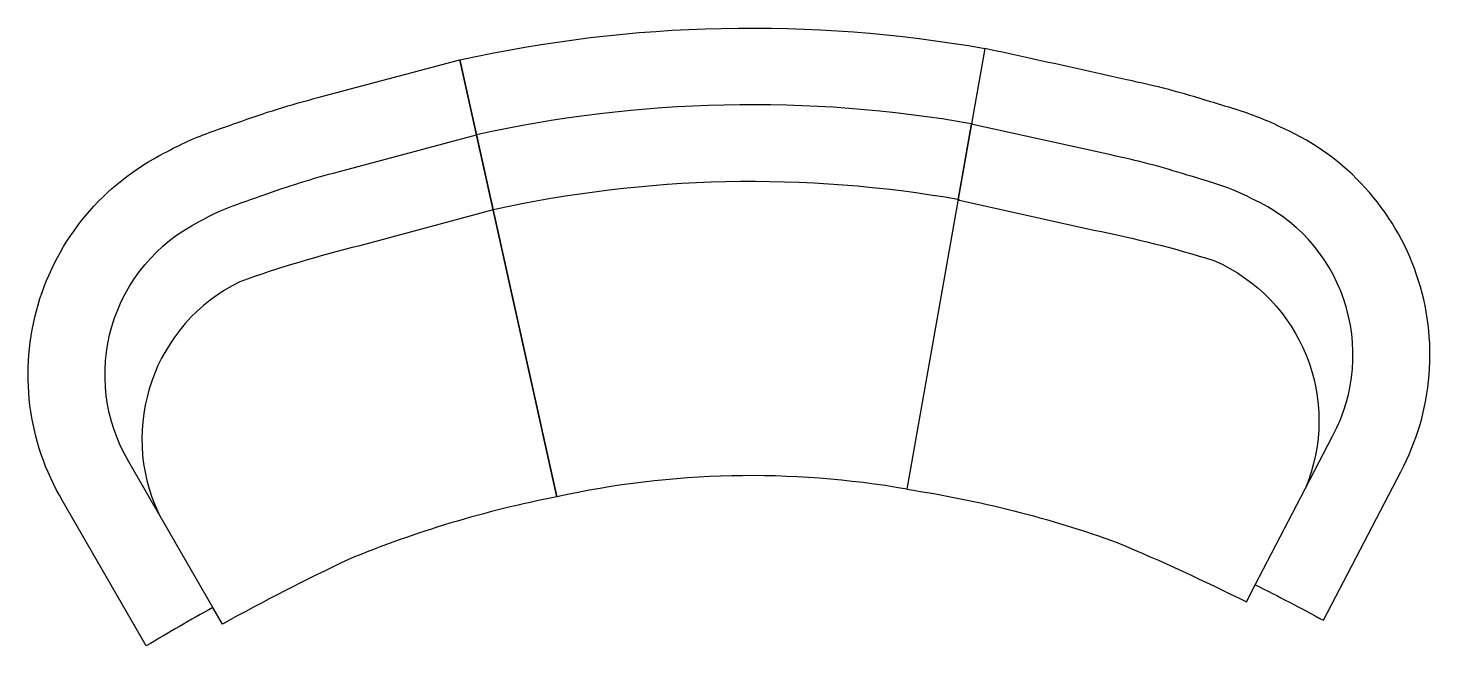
# Model space of a CAD drawing. Header units: millimetres. Extents: x -1275 to 1275, y -563 to 563.
import ezdxf

# ---------------------------------------------------------------- set-up
doc = ezdxf.new("R2010")
doc.units = ezdxf.units.MM
doc.header["$LTSCALE"] = 0.001

msp = doc.modelspace()

# ---------------------------------------------------------------- linework, layer by layer
for p, q in [((957.5, -451.1), (1048.5, -276.2)), ((-939.1, -492.4), (-1037.6, -321.7))]:
    msp.add_line(p, q)
for points in [[(-313.5, -291), (-489.9, 504.6, -0.098185), (465.2, 525.5), (323.7, -277.1, 0.098029), (-313.5, -291)], [(323.7, -277.2, -0.049984), (707.4, -374.6, -0.01623), (941.4, -482.2), (957.5, -451.1, -0.008745), (1081.7, -515.8), (1222.3, -245.2, 0.433779), (1009.1, 379.5, 0.041311), (920.8, 414.7, 0.000401), (875.8, 428.4, 0.025023), (723.7, 468.4, 0.001357), (465.2, 525.4), (323.7, -277.2)], [(-313.5, -291, 0.049984), (-692.6, -405.1, 0.01623), (-921.6, -522.8), (-939.1, -492.4, 0.008745), (-1060.3, -562.5), (-1212.6, -298.3, -0.433779), (-1026.9, 335.1, -0.041311), (-940.2, 374.2, -0.000401), (-895.8, 389.8, -0.025023), (-745.7, 436.4, -0.001357), (-489.9, 504.6), (-313.5, -291)], [(1048.5, -276.2), (1098.7, -179.4, 0.433778), (951.6, 251.8, 0.044188), (880.2, 280.8, 0.000418), (833.5, 294.9, 0.025034), (694.9, 331.4), (440.9, 387.6), (416.6, 249.7), (664.1, 194.8, -0.025329), (882.4, 139.3, -0.410066), (1048.5, -276.2)], [(-1037.6, -321.7), (-1092.1, -227.1, -0.433778), (-963.9, 210.1, -0.044188), (-893.8, 242.1, -0.000418), (-847.7, 258.2, -0.025034), (-710.9, 300.8), (-459.6, 368), (-429.3, 231.3), (-674.2, 165.6, 0.025329), (-889.8, 100.7, 0.410066), (-1037.6, -321.7)]]:
    msp.add_lwpolyline(points, format="xyb")
for radius in [2316, 2176]:
    msp.add_arc((41.7, -1893.1), radius, 80, 102.5)

doc.saveas('drawing.dxf')
